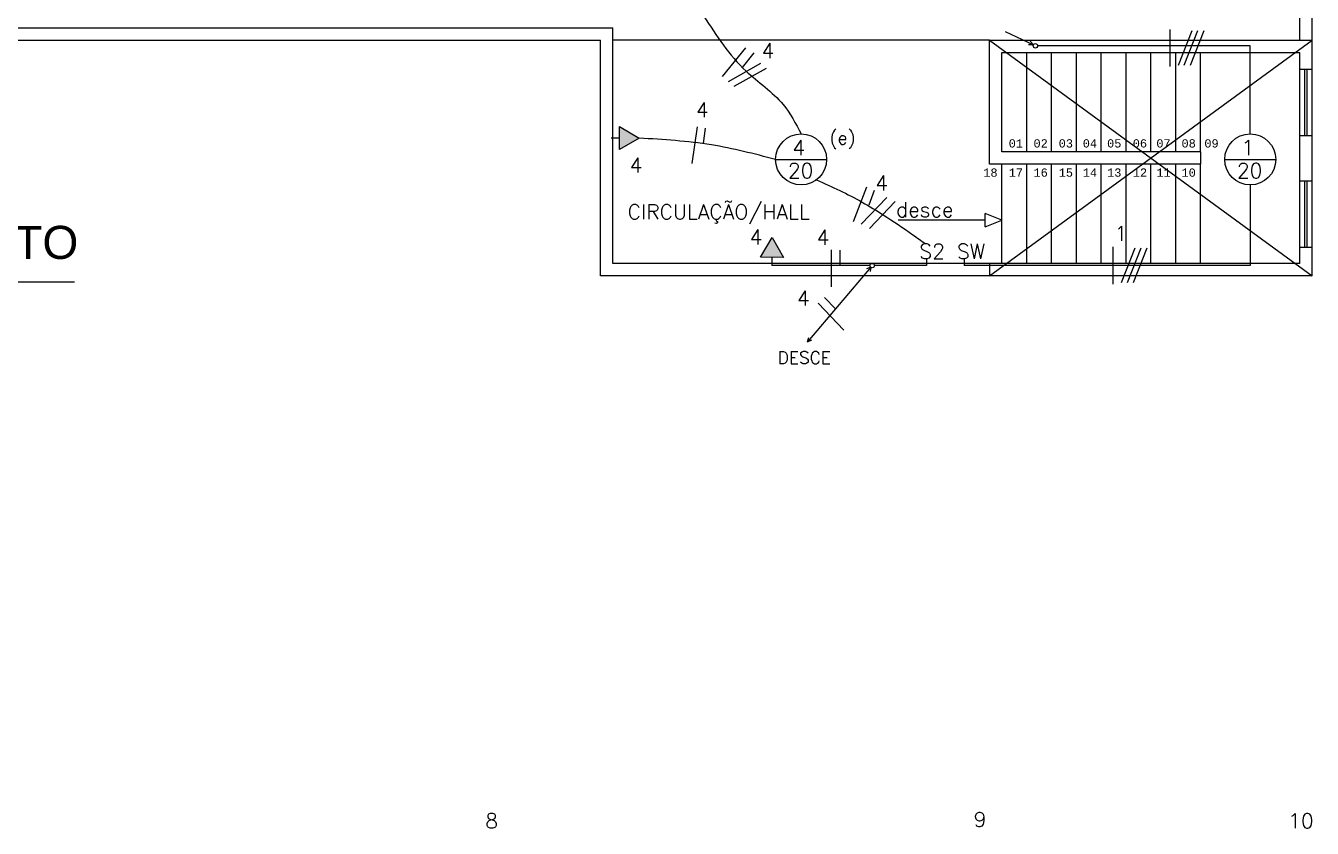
# Model space of a CAD drawing. Extents: x 1.6 to 100.8, y -3.3 to 55.9.
# Drawn here: x 26.4 to 41.94, y 35.03 to 44.74 of the extents above; entities that cross this region are included whole.
import ezdxf

# ---------------------------------------------------------------- set-up
doc = ezdxf.new("R2010")
doc.units = 0
doc.header["$MEASUREMENT"] = 0
doc.layers.get('0').update_dxf_attribs({"linetype": 'CONTINUOUS'})
for name, color, linetype in [('2-MATERIAIS', 2, 'CONTINUOUS'), ('FIACAO', 6, 'CONTINUOUS'), ('Texto', 2, 'CONTINUOUS'), ('Tub_Eletr_parede', 3, 'CONTINUOUS')]:
    doc.layers.add(name, color=color, linetype=linetype)
doc.styles.add('ARIAL', font='arial.ttf')
doc.styles.add('ROMANS', font='romans.shx')
doc.styles.add('style2', font='monotxt.shx', dxfattribs={"height": 2})
doc.styles.add('TXT_TEXTO', font='ROMANS.shx')

msp = doc.modelspace()

# ---------------------------------------------------------------- linework, layer by layer
at = {"color": 8, "linetype": 'Continuous', "ltscale": 0.5}
for p, q in [((41.945, 44.56), (41.945, 50.56)), ((41.795, 44.56), (41.795, 45.61)), ((7.195, 44.71), (33.495, 44.71)), ((33.495, 41.86), (33.495, 44.71)), ((7.045, 44.56), (33.345, 44.56)), ((33.345, 41.71), (33.345, 44.56)), ((38.045, 44.56), (33.495, 44.56)), ((38.045, 44.56), (41.945, 44.56)), ((38.045, 44.56), (41.945, 41.71)), ((38.045, 41.71), (41.945, 44.56)), ((38.045, 43.06), (38.045, 44.56)), ((41.945, 44.21), (41.945, 44.56)), ((38.195, 44.41), (41.795, 44.41)), ((38.195, 43.21), (38.195, 44.41)), ((38.495, 43.21), (38.495, 44.41)), ((38.795, 43.21), (38.795, 44.41)), ((39.095, 43.21), (39.095, 44.41)), ((39.395, 43.21), (39.395, 44.41)), ((39.695, 43.21), (39.695, 44.41)), ((39.995, 43.21), (39.995, 44.41)), ((40.295, 43.21), (40.295, 44.41)), ((40.595, 43.21), (40.595, 44.41)), ((41.795, 44.21), (41.795, 44.41)), ((41.795, 44.21), (41.945, 44.21)), ((41.795, 43.41), (41.795, 44.21)), ((41.855, 43.41), (41.855, 44.21)), ((41.885, 43.41), (41.885, 44.21)), ((41.945, 43.41), (41.945, 44.21)), ((41.795, 42.86), (41.795, 43.41)), ((41.795, 43.41), (41.945, 43.41)), ((41.945, 42.86), (41.945, 43.41)), ((40.595, 43.21), (38.195, 43.21)), ((40.595, 43.21), (38.195, 43.21)), ((40.595, 43.21), (38.195, 43.21)), ((40.595, 43.21), (40.595, 43.06)), ((40.595, 43.06), (38.045, 43.06)), ((40.595, 43.06), (38.045, 43.06)), ((40.595, 43.06), (38.045, 43.06)), ((38.195, 41.86), (38.195, 43.06)), ((38.495, 42.91), (38.495, 43.06)), ((38.495, 42.91), (38.495, 43.06)), ((38.495, 41.86), (38.495, 43.06)), ((38.495, 42.91), (38.495, 43.06)), ((38.795, 42.91), (38.795, 43.06)), ((38.795, 42.91), (38.795, 43.06)), ((38.795, 41.86), (38.795, 43.06)), ((38.795, 42.91), (38.795, 43.06)), ((39.095, 42.91), (39.095, 43.06)), ((39.095, 42.91), (39.095, 43.06)), ((39.095, 41.86), (39.095, 43.06)), ((39.095, 42.91), (39.095, 43.06)), ((39.395, 42.91), (39.395, 43.06)), ((39.395, 42.91), (39.395, 43.06)), ((39.395, 41.86), (39.395, 43.06)), ((39.395, 42.91), (39.395, 43.06)), ((39.695, 42.91), (39.695, 43.06)), ((39.695, 42.91), (39.695, 43.06)), ((39.695, 41.86), (39.695, 43.06)), ((39.695, 42.91), (39.695, 43.06)), ((39.995, 42.91), (39.995, 43.06)), ((39.995, 42.91), (39.995, 43.06)), ((39.995, 41.86), (39.995, 43.06)), ((39.995, 42.91), (39.995, 43.06)), ((40.295, 42.91), (40.295, 43.06)), ((40.295, 42.91), (40.295, 43.06)), ((40.295, 41.86), (40.295, 43.06)), ((40.295, 42.91), (40.295, 43.06)), ((40.595, 41.86), (40.595, 43.06)), ((41.795, 42.06), (41.795, 42.86)), ((41.795, 42.86), (41.945, 42.86)), ((41.855, 42.06), (41.855, 42.86)), ((41.885, 42.06), (41.885, 42.86)), ((41.945, 42.06), (41.945, 42.86)), ((37.995, 42.306), (37.995, 42.466)), ((38.195, 42.386), (37.995, 42.466)), ((37.995, 42.386), (36.94, 42.386)), ((37.995, 42.306), (38.195, 42.386)), ((41.795, 41.86), (41.795, 42.06)), ((41.795, 42.06), (41.945, 42.06)), ((41.945, 41.71), (41.945, 42.06)), ((38.045, 41.86), (33.495, 41.86)), ((41.795, 41.86), (38.045, 41.86)), ((38.045, 41.86), (38.045, 41.71)), ((38.045, 41.71), (33.345, 41.71)), ((41.945, 41.71), (38.045, 41.71))]:
    msp.add_line(p, q, dxfattribs=at)
at = {"color": 21}
msp.add_line((17.268, 41.64), (26.992, 41.64), dxfattribs=at)
at = {"color": 8, "linetype": 'Continuous', "ltscale": 0.5}
msp.add_solid([(37.995, 42.306), (37.995, 42.466), (38.195, 42.386), (37.995, 42.306)], dxfattribs=at)
at = {"layer": '2-MATERIAIS', "color": 4}
msp.add_line((33.575, 43.378), (33.475, 43.378), dxfattribs=at)
at = {"layer": '2-MATERIAIS', "linetype": 'Continuous'}
for p, q in [((35.462, 43.119), (36.078, 43.119)), ((40.887, 43.119), (41.503, 43.119))]:
    msp.add_line(p, q, dxfattribs=at)
at = {"layer": '2-MATERIAIS', "color": 4, "lineweight": 15}
msp.add_line((35.417, 41.936), (35.417, 41.836), dxfattribs=at)
at = {"layer": '2-MATERIAIS', "color": 4}
msp.add_lwpolyline([(33.574, 43.241), (33.577, 43.516), (33.814, 43.376)], close=True, dxfattribs=at)
at = {"layer": '2-MATERIAIS', "color": 4, "lineweight": 15}
msp.add_lwpolyline([(35.555, 41.935), (35.279, 41.937), (35.419, 42.175)], close=True, dxfattribs=at)
at = {"layer": '2-MATERIAIS', "linetype": 'Continuous'}
for centre in [(35.77, 43.119), (41.195, 43.119)]:
    msp.add_circle(centre, 0.308, dxfattribs=at)
at = {"layer": '2-MATERIAIS', "color": 4}
msp.add_solid([(33.574, 43.241), (33.814, 43.376), (33.577, 43.516)], dxfattribs=at)
at = {"layer": '2-MATERIAIS', "color": 4, "lineweight": 15}
msp.add_solid([(35.555, 41.935), (35.419, 42.175), (35.279, 41.937)], dxfattribs=at)
at = {"layer": 'FIACAO'}
for p, q in [((40.222, 44.689), (40.222, 44.241)), ((40.489, 44.673), (40.324, 44.256)), ((40.56, 44.673), (40.395, 44.256)), ((40.634, 44.673), (40.469, 44.256)), ((34.512, 43.515), (34.451, 43.071)), ((34.612, 43.498), (34.586, 43.31)), ((39.534, 42.061), (39.534, 41.613)), ((39.801, 42.045), (39.636, 41.628)), ((39.872, 42.045), (39.707, 41.628)), ((39.946, 42.045), (39.781, 41.628))]:
    msp.add_line(p, q, dxfattribs=at)
at = {"layer": 'FIACAO', "lineweight": 15}
for p, q in [((35.097, 44.469), (34.815, 44.121)), ((35.2, 44.408), (35.057, 44.232)), ((35.279, 44.279), (34.889, 44.059)), ((35.346, 44.22), (34.955, 44)), ((36.56, 42.783), (36.4, 42.364)), ((36.654, 42.743), (36.586, 42.566)), ((36.807, 42.66), (36.497, 42.336)), ((36.907, 42.611), (36.597, 42.286)), ((36.134, 42.025), (36.134, 41.577)), ((36.236, 42.022), (36.236, 41.832)), ((35.976, 41.38), (36.287, 41.057)), ((36.052, 41.448), (36.184, 41.311))]:
    msp.add_line(p, q, dxfattribs=at)
at = {"layer": 'Texto', "color": 4}
for p, q in [((38.236, 44.666), (38.575, 44.503)), ((38.575, 44.503), (38.518, 44.506)), ((38.575, 44.503), (38.538, 44.547))]:
    msp.add_line(p, q, dxfattribs=at)
at = {"layer": 'Texto', "color": 4, "lineweight": 15}
for p, q in [((36.611, 41.815), (35.846, 40.913)), ((36.611, 41.815), (36.558, 41.795)), ((36.611, 41.815), (36.603, 41.764)), ((35.846, 40.913), (35.862, 40.968)), ((35.846, 40.913), (35.897, 40.939))]:
    msp.add_line(p, q, dxfattribs=at)
at = {"layer": 'Texto', "color": 4}
msp.add_circle((38.6, 44.493), 0.0269, dxfattribs=at)
at = {"layer": 'Texto', "color": 4, "lineweight": 15}
msp.add_circle((36.628, 41.836), 0.0269, dxfattribs=at)
at = {"layer": 'Tub_Eletr_parede', "lineweight": 15}
for p, q in [((41.195, 44.493), (38.627, 44.493)), ((41.195, 43.427), (41.195, 44.493)), ((36.601, 41.836), (35.417, 41.836)), ((37.285, 41.836), (36.655, 41.836)), ((37.285, 41.919), (37.285, 41.836)), ((41.195, 41.836), (37.74, 41.836))]:
    msp.add_line(p, q, dxfattribs=at)
at = {"layer": 'Tub_Eletr_parede'}
for p, q in [((41.195, 42.811), (41.195, 41.836)), ((37.74, 41.92), (37.74, 41.836))]:
    msp.add_line(p, q, dxfattribs=at)
at = {"layer": 'Tub_Eletr_parede', "lineweight": 15}
for points in [[(34.595, 44.852), (35.104, 44.187), (35.551, 43.784), (35.77, 43.427)], [(35.957, 42.874), (36.509, 42.602), (36.761, 42.449), (37.119, 42.209), (37.27, 42.102)]]:
    msp.add_spline(points, degree=3, dxfattribs=at)
at = {"layer": 'Tub_Eletr_parede'}
msp.add_spline([(35.462, 43.119), (34.685, 43.295), (33.814, 43.376)], degree=3, dxfattribs=at)

# ---------------------------------------------------------------- texts
at = {"color": 8, "linetype": 'Continuous', "ltscale": 0.5}
for s, height, style, p in [('01', 0.1, 'style2', (38.277, 43.263)), ('02', 0.1, 'style2', (38.577, 43.263)), ('03', 0.1, 'style2', (38.881, 43.263)), ('04', 0.1, 'style2', (39.172, 43.263)), ('05', 0.1, 'style2', (39.466, 43.263)), ('06', 0.1, 'style2', (39.776, 43.263)), ('07', 0.1, 'style2', (40.061, 43.263)), ('08', 0.1, 'style2', (40.365, 43.263)), ('09', 0.1, 'style2', (40.641, 43.263)), ('18', 0.1, 'style2', (37.97, 42.91)), ('17', 0.1, 'style2', (38.277, 42.91)), ('16', 0.1, 'style2', (38.577, 42.91)), ('15', 0.1, 'style2', (38.881, 42.91)), ('14', 0.1, 'style2', (39.172, 42.91)), ('13', 0.1, 'style2', (39.466, 42.91)), ('12', 0.1, 'style2', (39.776, 42.91)), ('11', 0.1, 'style2', (40.061, 42.91)), ('10', 0.1, 'style2', (40.365, 42.91)), ('CIRCULAÇÃO/HALL', 0.18, 'ROMANS', (33.674, 42.395)), ('desce', 0.18, 'ROMANS', (36.916, 42.422))]:
    msp.add_text(s, height=height, dxfattribs=dict(at, style=style)).set_placement(p)
at = {"color": 21, "style": 'ARIAL'}
msp.add_text('PLANTA BAIXA - 2o. PAVIMENTO', height=0.4, dxfattribs=at).set_placement((18.344, 41.916))
at = {"layer": 'Texto', "lineweight": 15, "style": 'TXT_TEXTO'}
for s, height, p in [('4', 0.18, (35.29, 44.345)), ('4', 0.18, (36.666, 42.744)), ('4', 0.18, (35.147, 42.092)), ('4', 0.18, (35.957, 42.088)), ('4', 0.18, (35.719, 41.352)), ('DESCE', 0.15, (35.487, 40.648)), ('9', 0.18, (37.853, 35.05))]:
    msp.add_text(s, height=height, dxfattribs=at).set_placement(p)
at = {"layer": 'Texto', "style": 'TXT_TEXTO'}
for s, p in [('4', (34.497, 43.629)), ('4', (35.664, 43.172)), ('1', (41.089, 43.172)), ('4', (33.698, 42.96)), ('20', (35.609, 42.894)), ('20', (41.034, 42.894)), ('1', (39.556, 42.133)), ('8', (31.953, 35.033)), ('10', (41.653, 35.033))]:
    msp.add_text(s, height=0.18, dxfattribs=at).set_placement(p)
at = {"layer": 'Texto', "color": 4, "lineweight": 15, "style": 'TXT_TEXTO'}
for s, height, p in [('(e)', 0.16, (36.112, 43.299)), ('S2', 0.18, (37.198, 41.918))]:
    msp.add_text(s, height=height, dxfattribs=at).set_placement(p)
at = {"layer": 'Texto', "color": 4, "style": 'TXT_TEXTO'}
msp.add_text('SW', height=0.18, dxfattribs=at).set_placement((37.651, 41.917))

doc.saveas('drawing.dxf')
